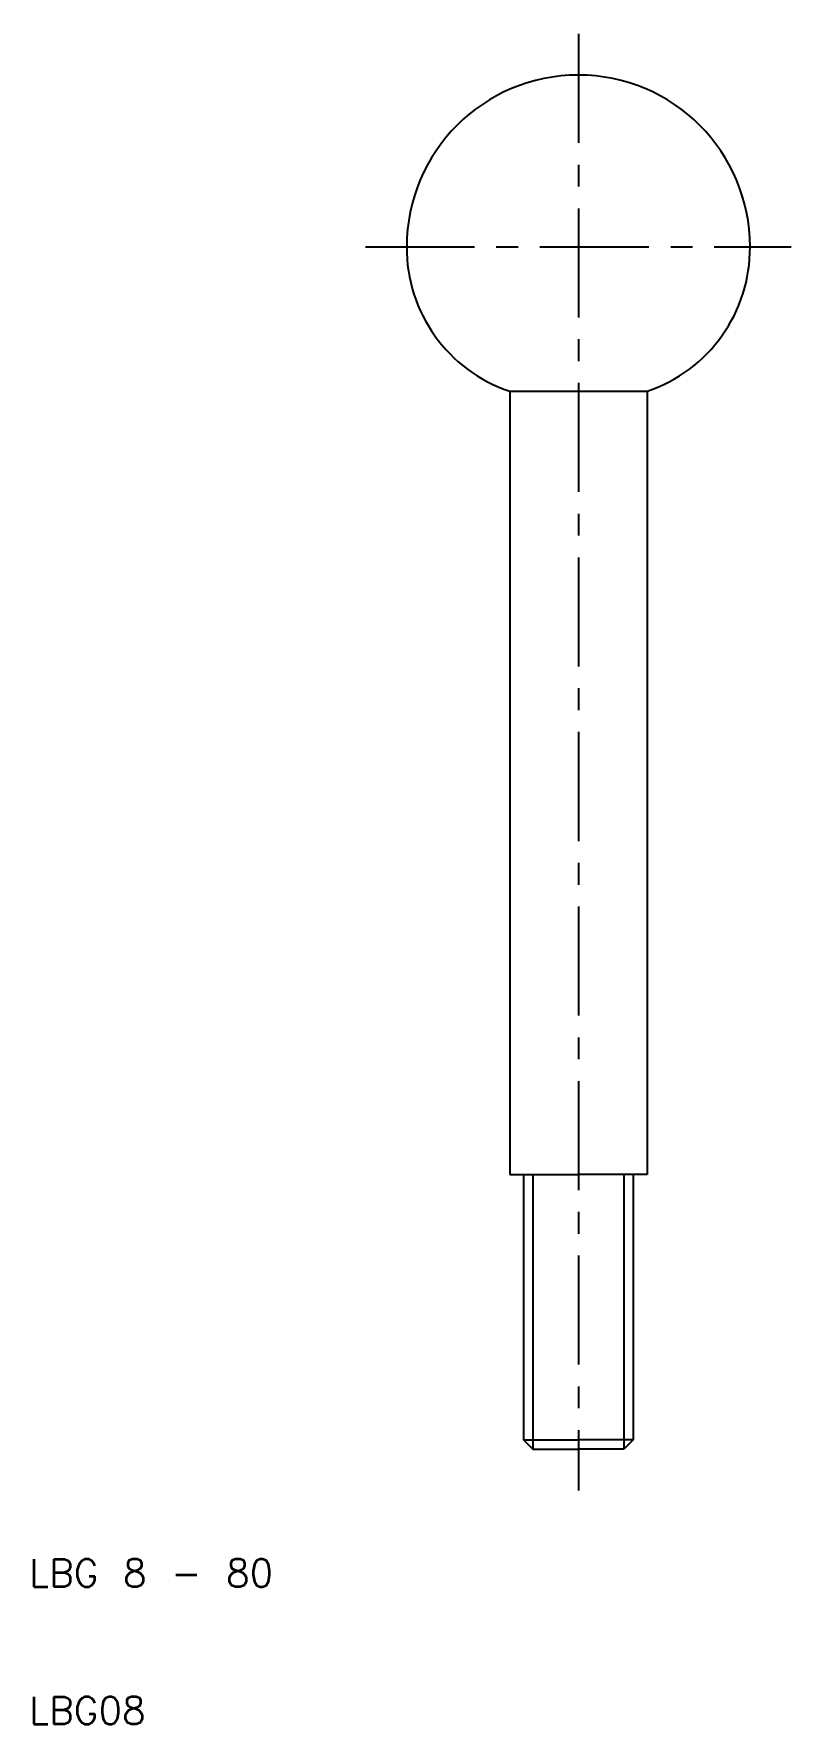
# Model space of a CAD drawing. Extents: x 10 to 66, y 10 to 133.
import ezdxf

# ---------------------------------------------------------------- set-up
doc = ezdxf.new("R2010")
doc.units = 0
doc.header["$LTSCALE"] = 0.25
doc.linetypes.add('CENTER', pattern=[50.8, 31.75, -6.35, 6.35, -6.35])
doc.layers.get('0').update_dxf_attribs({"linetype": 'CONTINUOUS'})
doc.layers.add('CENTER', color=1, linetype='CENTER')
doc.styles.get("Standard").update_dxf_attribs({"font": 'txt.shx', "bigfont": 'extfont.shx'})

msp = doc.modelspace()

# ---------------------------------------------------------------- linework, layer by layer
for p, q in [((45, 107), (45, 50)), ((45, 107), (55, 107)), ((55, 107), (55, 50)), ((45, 50), (46, 50)), ((46, 50), (46, 30.68)), ((46, 50), (50, 50)), ((54, 50), (50, 50)), ((54, 50), (54, 30.68)), ((55, 50), (54, 50)), ((46, 30.68), (50, 30.68)), ((46, 30.68), (46.68, 30)), ((46.68, 30), (50, 30)), ((54, 30.68), (50, 30.68)), ((53.32, 30), (50, 30)), ((54, 30.68), (53.32, 30))]:
    msp.add_line(p, q)
at = {"color": 3}
for p, q in [((46.68, 50), (46.68, 30)), ((53.32, 50), (53.32, 30))]:
    msp.add_line(p, q, dxfattribs=at)
for centre, radius, start, end in [((50, 117.5), 12.5, 0, 180), ((48.46, 117.4), 10.96, 179.483, 251.5924), ((51.54, 117.4), 10.96, 288.4076, 0.517)]:
    msp.add_arc(centre, radius, start, end)
at = {"layer": 'CENTER', "color": 1, "linetype": 'CENTER'}
for p, q in [((50, 133), (50, 27)), ((34.5, 117.5), (65.5, 117.5))]:
    msp.add_line(p, q, dxfattribs=at)

# ---------------------------------------------------------------- texts
for s, p in [('LBG 8 - 80', (10, 20)), ('LBG08', (10, 10))]:
    msp.add_text(s, height=2).set_placement(p)

doc.saveas('drawing.dxf')
